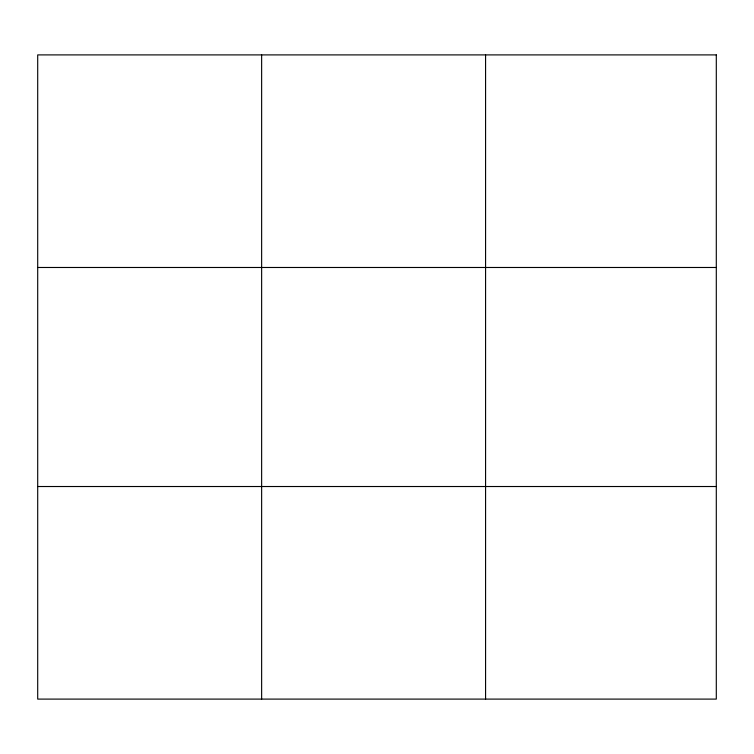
<?xml version="1.0" encoding="UTF-8"?>
<svg xmlns="http://www.w3.org/2000/svg" width="754" height="754" viewBox="0 0 754 754"><rect width="100%" height="100%" fill="white"/><g stroke="black" fill="none" stroke-linecap="round" stroke-linejoin="round"><path stroke-width="1.13" d="M261.638 699.099L261.638 54.901M485.576 699.099L485.576 54.901M37.7 267.482L716.3 267.482M37.7 486.519L716.3 486.519M716.3 54.901L716.3 699.099L37.7 699.099L37.7 54.901L716.3 54.901"/></g></svg>
